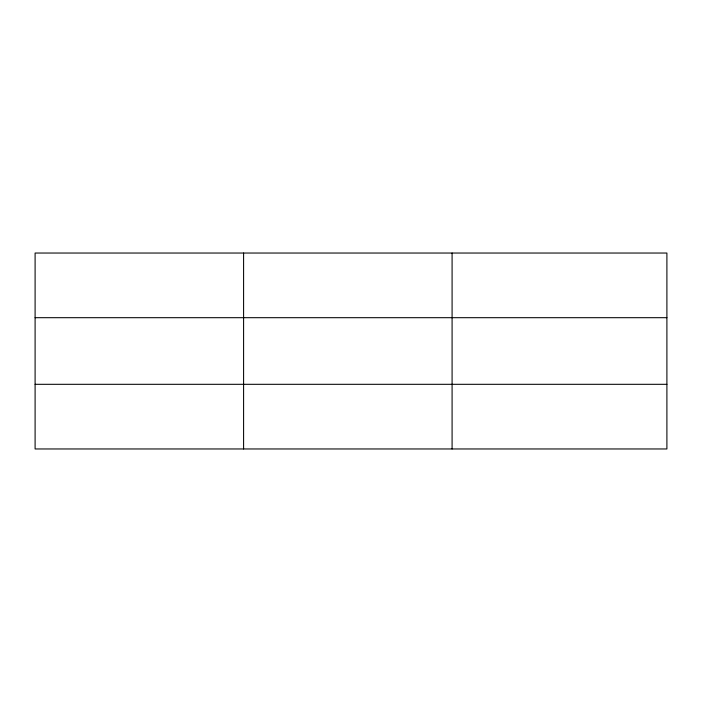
<?xml version="1.0" encoding="UTF-8"?>
<svg xmlns="http://www.w3.org/2000/svg" width="702" height="702" viewBox="0 0 702 702"><rect width="100%" height="100%" fill="white"/><g stroke="black" fill="none" stroke-linecap="round" stroke-linejoin="round"><path stroke-width="1.05" d="M243.594 448.964L243.594 253.036M452.088 448.964L452.088 253.036M666.9 384.31L666.9 448.964L35.1 448.964L35.1 253.036L666.9 253.036L666.9 384.31L35.1 384.31M35.1 317.69L666.9 317.69"/></g></svg>
